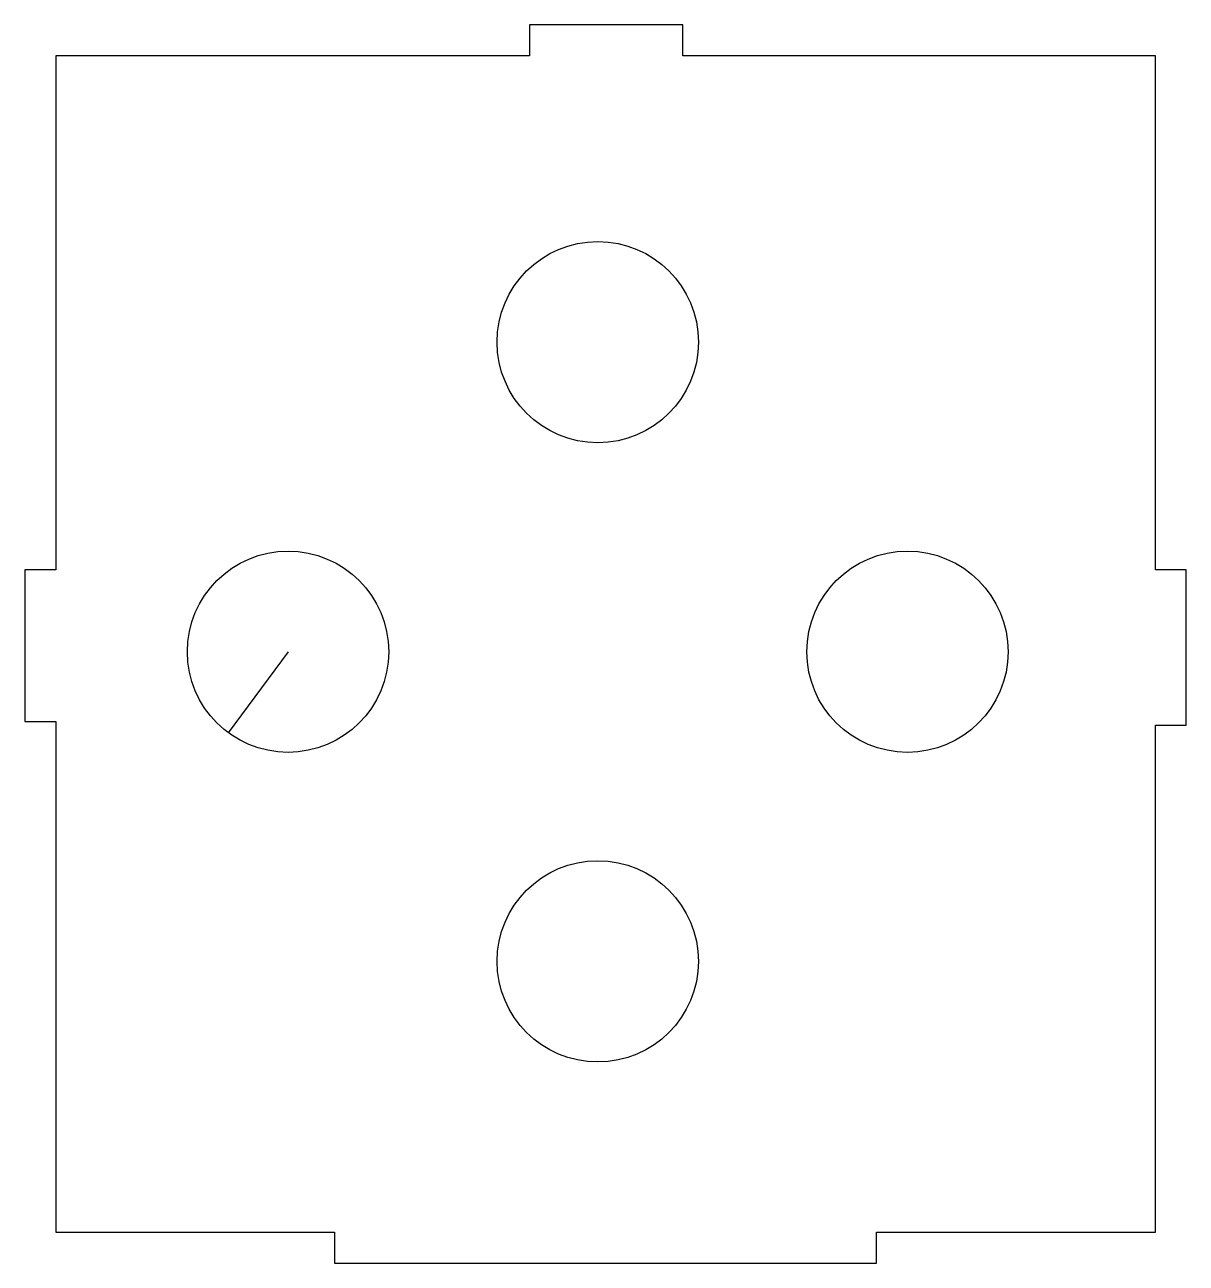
# Model space of a CAD drawing. Header units: millimetres. Extents: x -82 to -7, y 103.2 to 183.2.
import ezdxf

# ---------------------------------------------------------------- set-up
doc = ezdxf.new("R2010")
doc.units = ezdxf.units.MM
doc.layers.get('0').update_dxf_attribs({"linetype": 'CONTINUOUS'})

msp = doc.modelspace()

# ---------------------------------------------------------------- linework, layer by layer
msp.add_line((-65, 142.7), (-68.856, 137.467))
msp.add_lwpolyline([(-8.984, 105.2), (-8.984, 137.966), (-7, 137.966), (-7, 148), (-8.984, 148), (-8.984, 181.2), (-39.5, 181.2), (-39.5, 183.2), (-49.413, 183.2), (-49.413, 181.2), (-80, 181.2), (-80, 148), (-82, 148), (-82, 138.2), (-80, 138.2), (-80, 105.2), (-62, 105.2), (-62, 103.2), (-27, 103.2), (-27, 105.2)], close=True)
for centre in [(-45, 162.7), (-65, 142.7), (-25, 142.7), (-45, 122.7)]:
    msp.add_circle(centre, 6.5)

doc.saveas('drawing.dxf')
